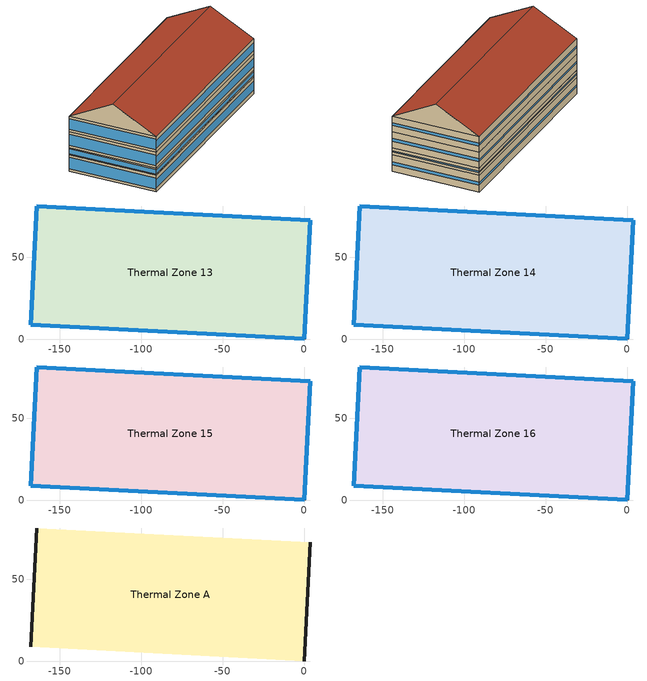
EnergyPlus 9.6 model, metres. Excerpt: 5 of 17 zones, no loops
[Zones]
Thermal Zone 13
 floor to Thermal Zone 12 (Interior Floor): 0,0 -167.71,8.79 -163.9,81.57 3.81,72.78 z100.13
 wall outside (Ext Wall): -163.9,81.57 -167.71,8.79 0,0 3.81,72.78 -163.9,81.57 z100.13:114.33
 window (Ext Window): -163.9,81.56 -167.71,8.8 z102.4:112.06; 0,0.01 3.81,72.77 z105.95:108.51; -167.7,8.79 -0.01,0 z103.75:110.71; 3.8,72.78 -163.89,81.57 z106.52:107.94
Thermal Zone 14
 floor to Thermal Zone 13 (Interior Floor): 0,0 -167.71,8.79 -163.9,81.57 3.81,72.78 z114.33
 wall outside (Ext Wall): -163.9,81.57 -167.71,8.79 0,0 3.81,72.78 -163.9,81.57 z114.33:120.47
 window (Ext Window): -163.9,81.56 -167.71,8.8 z115.31:119.49; 0,0.01 3.81,72.77 z116.85:117.95; -167.7,8.79 -0.01,0 z115.9:118.9; 3.8,72.78 -163.89,81.57 z117.09:117.71
Thermal Zone 15
 floor to Thermal Zone 14 (Interior Floor): 0,0 -167.71,8.79 -163.9,81.57 3.81,72.78 z120.47
 wall outside (Ext Wall): -163.9,81.57 -167.71,8.79 0,0 3.81,72.78 -163.9,81.57 z120.47:134.13
 window (Ext Window): -163.9,81.56 -167.71,8.8 z122.66:131.94; 0,0.01 3.81,72.77 z126.07:128.53; -167.7,8.79 -0.01,0 z123.95:130.65; 3.8,72.78 -163.89,81.57 z126.62:127.98
Thermal Zone 16
 floor to Thermal Zone 15 (Interior Floor): 0,0 -167.71,8.79 -163.9,81.57 3.81,72.78 z134.13
 wall outside (Ext Wall): -163.9,81.57 -167.71,8.79 0,0 3.81,72.78 -163.9,81.57 z134.13:147.61
 window (Ext Window): -163.9,81.56 -167.71,8.8 z136.29:145.45; 0,0.01 3.81,72.77 z139.66:142.08; -167.7,8.79 -0.01,0 z137.57:144.17; 3.8,72.78 -163.89,81.57 z140.2:141.54
Thermal Zone A
 floor to Thermal Zone 16 (Interior Floor): 0,0 -167.71,8.79 -163.9,81.57 3.81,72.78 z147.61
 wall outside (Ext Wall): 1.91,36.39,166.7 0,0,147.61 3.81,72.78,147.61; -163.9,81.57,147.61 -167.71,8.79,147.61 -165.8,45.18,166.7
 roof outside (Ext Roof): 1.91,36.39,166.7 -165.8,45.18,166.7 -167.71,8.79,147.61 0,0,147.61; 3.81,72.78,147.61 -163.9,81.57,147.61 -165.8,45.18,166.7 1.91,36.39,166.7
[Building]
Building 1: North Axis {deg}=-0
[Site:Location]
Washington Dc Dulles IntL Ar: Latitude {deg}=38.98; Longitude {deg}=-77.47; Time Zone {hr}=-5; Elevation {m}=82
[SizingPeriod:DesignDay] Month=7; Day of Month=21; Day Type=SummerDesignDay; Daily Dry-Bulb Temperature Range {deltaC}=14.4; Dry-Bulb Temperature Range Modifier Type=DefaultMultipliers; Barometric Pressure {Pa}=86790; Wind Speed {m/s}=5; Wind Direction {deg}=340; Rain Indicator=No; Snow Indicator=No; Daylight Saving Time Indicator=No; Solar Model Indicator=ASHRAETau; ASHRAE Clear Sky Optical Depth for Beam Irradiance (taub)=0.339; ASHRAE Clear Sky Optical Depth for Diffuse Irradiance (taud)=2.366; Begin Environment Reset Mode=FullResetAtBeginEnvironment
Name | Maximum Dry-Bulb Temperature {C} | Humidity Condition Type | Wetbulb or DewPoint at Maximum Dry-Bulb {C} | Enthalpy at Maximum Dry-Bulb {J/kg}
SALT-LAKE-CITY-IAP Ann Clg .4% Condns DB=>MWB | 36.5 | Wetbulb | 17.1
SALT-LAKE-CITY-IAP Ann Clg .4% Condns DP=>MDB | 22.5 | Dewpoint | 15.6
SALT-LAKE-CITY-IAP Ann Clg .4% Condns Enth=>MDB | 30.8 | Enthalpy |  | 59300
SALT-LAKE-CITY-IAP Ann Clg .4% Condns WB=>MDB | 31.2 | Wetbulb | 19
[Material] Thermal Absorptance=0.9
Name | Roughness | Thickness m | Conductivity W/m-K | Density kg/m3 | Specific Heat J/kg-K | Solar Absorptance | Visible Absorptance
wall concrete | MediumRough | 0.398 | 0.5 | 2243 | 837 | 0.65 | 0.65
roof concrete | MediumRough | 0.401 | 0.5 | 2243 | 837 | 0.65 | 0.65
Wall Insulation [37] | MediumRough | 0.0681 | 0.0432 | 91 | 837 | 0.5 | 0.5
Roof Insulation [25] | MediumRough | 0.263 | 0.049 | 265 | 836.8 | 0.7 | 0.7
F16 Acoustic tile | MediumSmooth | 0.0191 | 0.06 | 368 | 590 | 0.3 | 0.3
M11 100mm lightweight concrete | MediumRough | 0.1016 | 0.53 | 1280 | 840 | 0.5 | 0.5
[Material:AirGap]
F05 Ceiling air space resistance: Thermal Resistance m2-K/W=0.18
[WindowMaterial:SimpleGlazingSystem]
Window Material Simple Glazing System: U-Factor W/m2-K=1.51; Solar Heat Gain Coefficient=0.25
[Construction]
Ext Roof: roof concrete, Roof Insulation [25]
Ext Wall: wall concrete, Wall Insulation [37]
Ext Window: Window Material Simple Glazing System
Interior Floor: F16 Acoustic tile, F05 Ceiling air space resistance, M11 100mm lightweight concrete
[Zone]
Thermal Zone 13: 273, 0, 0, 100.13, , 1, , , , , , Yes
Thermal Zone 14: 273, 0, 0, 114.33, , 1, , , , , , Yes
Thermal Zone 15: 273, 0, 0, 120.47, , 1, , , , , , Yes
Thermal Zone 16: 273, 0, 0, 134.13, , 1, , , , , , Yes
Thermal Zone A: 273, 0, 0, 147.61, , 1, , , , , , No
